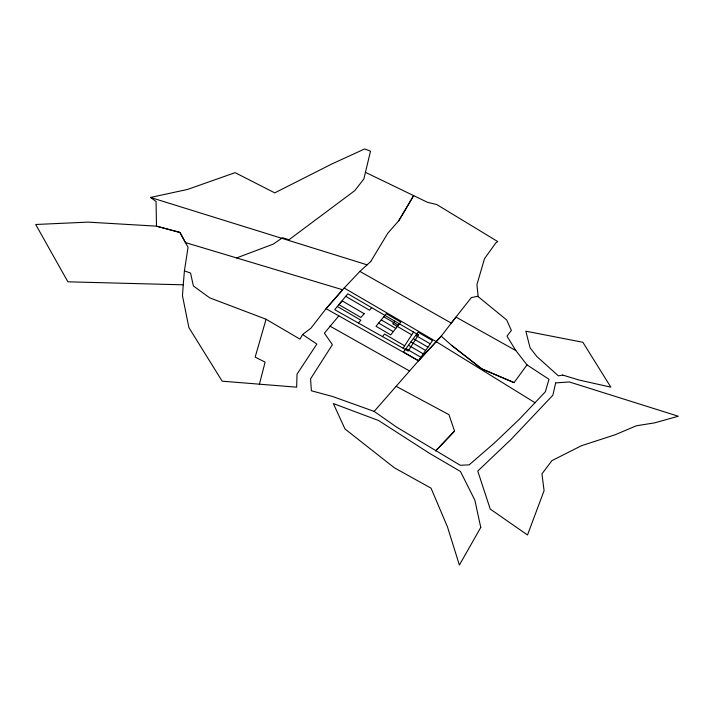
<?xml version="1.0" encoding="UTF-8"?>
<svg xmlns="http://www.w3.org/2000/svg" width="714" height="714" viewBox="0 0 714 714"><rect width="100%" height="100%" fill="white"/><g stroke="black" fill="none" stroke-linecap="round" stroke-linejoin="round"><path stroke-width="1.07" d="M183.248 284.824L182.472 295.783L188.915 327.637L222.179 381.187L296.658 387.175L297.015 374.154L316.846 344.077L302.602 334.491L299.969 339.132L266.063 319.238L209.666 297.827L193.378 285.93L190.558 273.069L184.417 270.865L188.05 247.312L179.982 232.443L156.544 226.151L88.036 222.125L35.7 224.491L67.892 281.816L183.248 284.824L184.417 270.865M236.593 257.941L273.212 244.134L282.539 237.744L288.965 239.77L354.849 190.576L363.863 178.937L370.504 151.163L364.667 148.949L331.599 164.095L274.756 192.878L235.12 172.654L187.505 189.442L150.592 197.448L156.054 201.491L156.5 226.177L179.937 232.469L185.417 242.564L342.658 289.759L326.075 308.662L310.911 328.217L302.602 334.491M259.361 384.382L265.108 362.123L255.175 357.098L266.063 319.238M370.709 261.538L387.836 233.166L398.769 220.751L413.647 195.645M398.769 220.751L413.665 195.627M403.107 348.227L413.504 332.046M527.012 364.89L514.053 382.633L481.754 368.87L451.525 345.308L441.234 336.151L455.969 317.078L515.829 350.547L527.012 364.89L548.995 379.312L545.326 391.808L519.667 418.931L494.516 442.894L469.187 464.85L460.235 465.269L396.538 427.061L374.154 411.398L332.581 396.502L311.402 390.79L310.563 378.848L332.403 344.666L324.406 333.188L338.829 315.838M382.472 336.597L384.516 334.027L404.668 345.79M394.762 321.121L392.7 323.719L411.728 334.812M441.234 336.151L418.511 360.784L374.154 411.398M358.419 323.04L360.865 320.211L337.347 306.484M371.682 307.672L369.495 310.197L345.71 296.337M370.682 261.565L359.847 271.427L344.148 288.054L326.075 308.662L418.511 360.784L441.261 336.214M454.568 431.051L435.638 450.918L454.55 431.095L448.963 414.673L396.19 386.336M359.874 271.4L451.239 323.076L471.338 297.604L478.13 296.185L476.934 284.591L484.503 258.655L495.873 242.858L497.774 241.591L436.754 204.543L427.472 202.303L365.613 172.413M150.663 197.501L367.094 264.832M514.071 382.597L481.771 368.835L451.543 345.281M329.904 326.075L409.506 370.959M344.175 288.028L436.254 341.658M383.802 316.793L398.287 325.236M415.7 335.384L430.239 343.853M381.231 319.917L395.806 328.413M413.326 338.623L427.954 347.156M378.634 323.076L393.289 331.626M410.916 341.908L425.642 350.503M408.479 345.237L423.295 353.885M406.016 348.611L420.921 357.312M436.254 341.703L535 402.714M477.728 296.31L506.654 319.943L511.376 330.421L506.994 336.169L515.829 350.547M555.67 382.918L552.85 395.244L511.233 439.244L477.764 471.044L490.215 509.046L527.503 534.982L544.077 490.679L541.962 473.846L551.94 460.628L581.374 445.759L615.12 434.755L636.37 425.785L654.89 422.813L678.3 416.235L569.344 381.954L555.67 382.918M480.763 527.441L459.379 565.051L447.491 526.95L431.051 488.171L394.244 467.724L344.96 428.953L333.349 403.553L378.518 420.492L429.284 453.176L460.459 471.472L474.837 500.13L480.763 527.441M418.404 334.902L408.194 351.101L334.714 309.68L347.816 293.775L418.404 334.902M432.497 340.596L418.511 360.784L403.517 352.02L418.047 332.18L432.497 340.596M400.741 322.094L390.745 334.893L376.001 326.28L386.345 313.714L400.741 322.094M364.176 313.705L360.909 317.471L338.882 304.619L342.309 300.951L364.176 313.705M562.712 375.073L558.339 375.85L536.839 356.491L530.065 347.789L525.843 331.18L582.874 342.283L610.827 387.149L579.036 380.035L562.712 375.073"/></g></svg>
